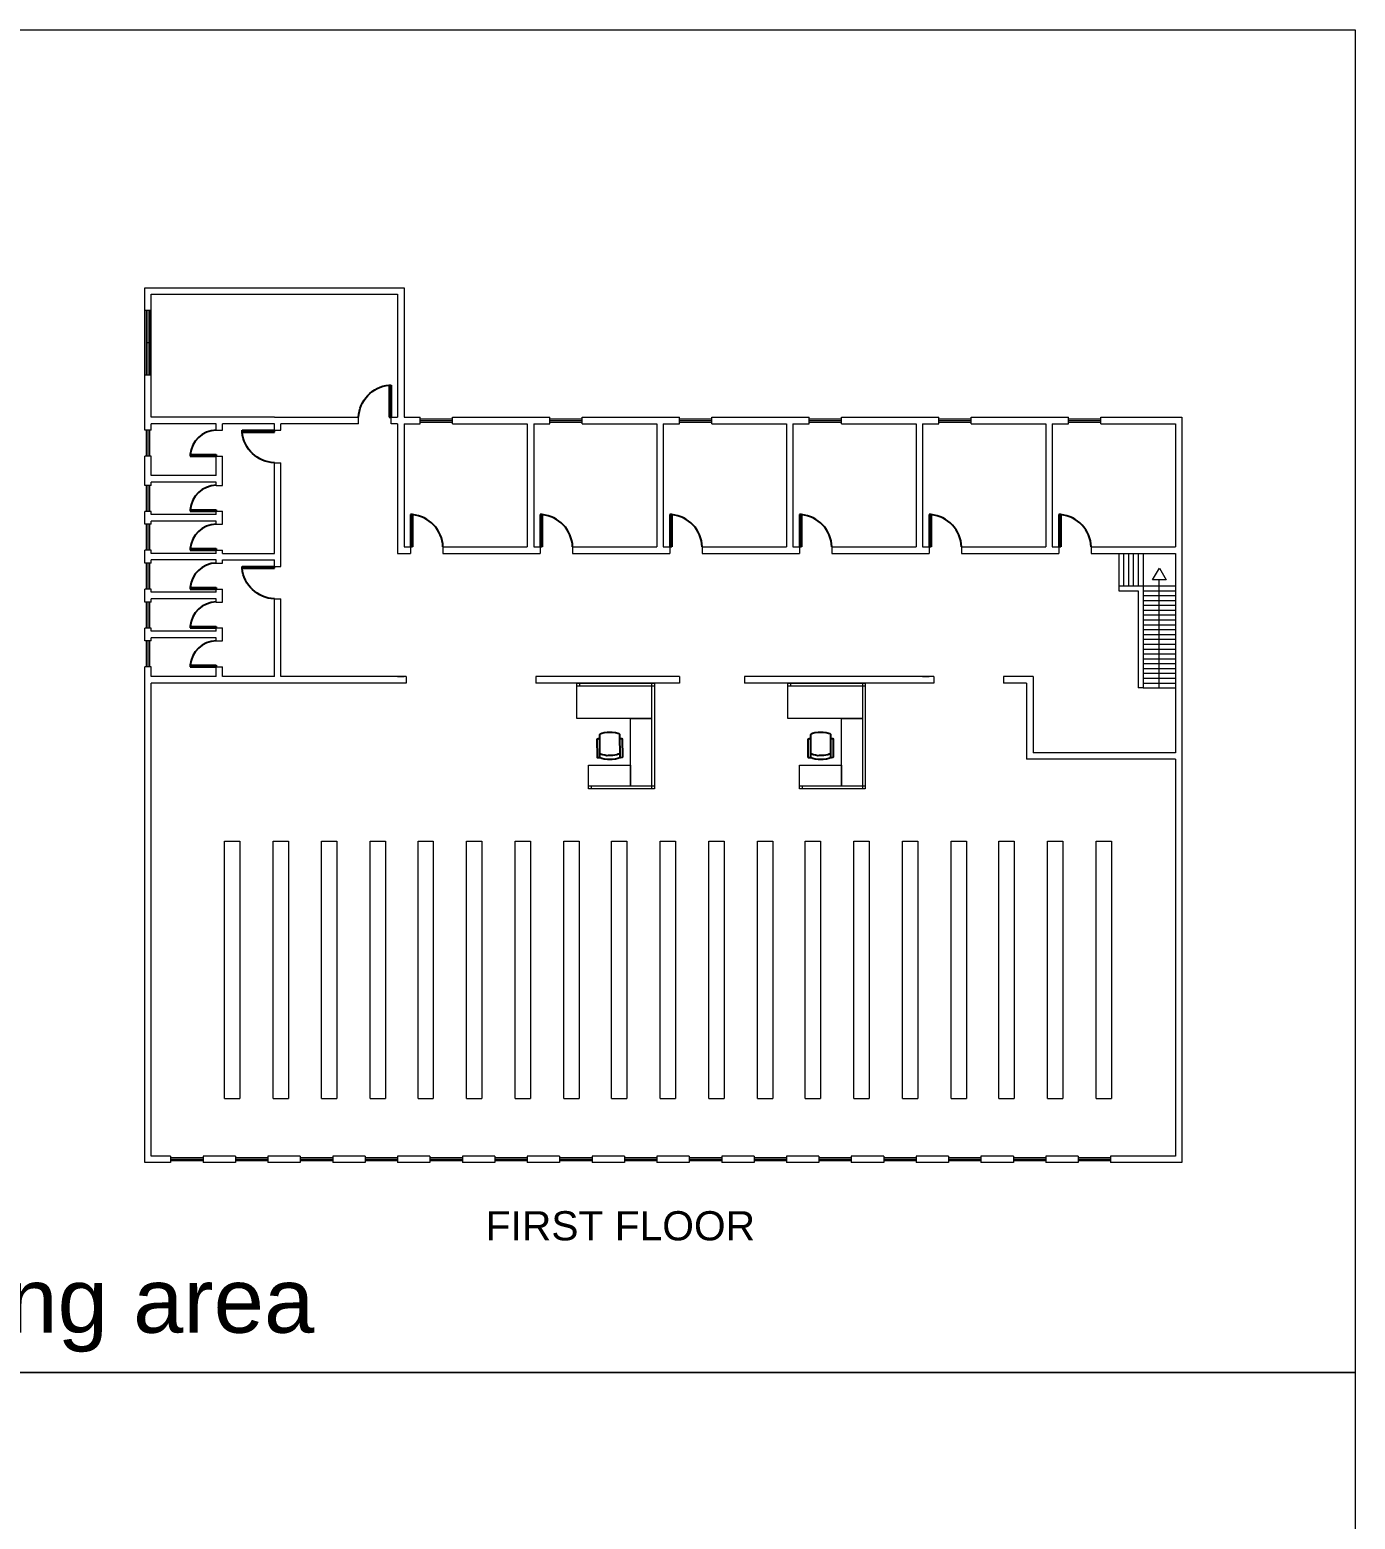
# Model space of a CAD drawing. Header units: inches. Extents: x 17 to 458, y 103 to 566.
# Drawn here: x 57.64 to 98.53, y 389.32 to 435.28 of the extents above; entities that cross this region are included whole.
import ezdxf

# ---------------------------------------------------------------- set-up
doc = ezdxf.new("R2010")
doc.units = ezdxf.units.IN
doc.header["$MEASUREMENT"] = 0
doc.layers.add('FUR', color=6, linetype='Continuous')
doc.styles.get("Standard").update_dxf_attribs({"font": 'arial.ttf'})

# ---------------------------------------------------------------- blocks, each defined once
blk = doc.blocks.new('DESK4')
at = {"color": 0}
for p, q in [((0, 1), (-0.06, 1)), ((0, 0), (-0.06, 0))]:
    blk.add_line(p, q, dxfattribs=at)
blk.add_lwpolyline([(-0.06, 1), (-0.06, 0)], dxfattribs=at)
blk.add_lwpolyline([(0.945, 0, 0.376459), (0, 1), (0, 0)], format="xyb", dxfattribs=at)
blk = doc.blocks.new('CH6')
for points in [[(-252, 531), (-264, 534), (-299, 531), (-305, 522), (-302, 147), (-290, 137), (-274, 134), (-256, 138), (-246, 147)], [(189, 525), (176, 540), (142, 552), (92, 565), (23, 570), (-30, 573), (-30, 573), (-30, 573), (-83, 570), (-152, 563), (-202, 550), (-236, 538), (-249, 522), (-252, 531)], [(-249, 522), (-246, 47), (-233, 31), (-199, 19), (-148, 7), (-80, 1), (-27, -2), (27, 2), (95, 8), (145, 21), (179, 34), (192, 50), (189, 525)], [(-248, 475), (-239, 469), (-229, 466), (-217, 466), (-208, 469), (-183, 479), (-139, 488), (-95, 498), (-64, 498), (-30, 498), (5, 498), (36, 499), (80, 490), (124, 480), (149, 471), (158, 468), (171, 468), (180, 471), (189, 478)], [(191, 150), (201, 140), (219, 137), (235, 141), (248, 150), (245, 525), (239, 534), (205, 537), (192, 534), (189, 525)]]:
    blk.add_lwpolyline(points)

msp = doc.modelspace()

# ---------------------------------------------------------------- linework, layer by layer
at = {"lineweight": 0}
for p, q in [((61.18805, 427.32462), (65.18805, 427.32462)), ((61.18805, 423.32462), (61.18805, 427.32462)), ((61.38805, 423.32462), (61.38805, 427.12462)), ((61.38805, 427.12462), (68.98805, 427.12462)), ((65.18805, 427.32462), (69.18805, 427.32462)), ((68.98805, 427.12462), (68.98805, 423.32462)), ((69.18805, 427.32462), (69.18805, 423.32462)), ((61.38805, 426.62462), (61.18805, 426.62462)), ((61.23805, 426.62462), (61.23805, 424.62462)), ((61.28805, 426.62462), (61.28805, 424.62462)), ((61.33805, 426.62462), (61.33805, 424.62462)), ((61.33805, 425.62462), (61.23805, 425.62462)), ((61.38805, 424.62462), (61.18805, 424.62462)), ((61.18805, 422.92856), (61.18805, 423.32462)), ((61.38805, 422.92856), (61.18805, 422.92856)), ((61.23805, 422.92856), (61.23805, 422.12462)), ((61.28805, 422.92856), (61.28805, 422.12462)), ((61.33805, 422.92856), (61.33805, 422.12462)), ((65.18805, 423.32462), (61.38805, 423.32462)), ((61.38805, 422.92856), (61.38805, 423.12462)), ((63.38805, 423.12462), (61.38805, 423.12462)), ((63.38805, 422.92462), (63.38805, 423.12462)), ((63.38805, 422.92462), (63.38805, 423.12462)), ((63.38805, 422.92462), (63.58805, 422.92462)), ((63.58805, 422.92462), (63.58805, 423.12462)), ((65.18805, 423.12462), (63.58805, 423.12462)), ((63.58805, 422.92462), (63.58805, 423.12462)), ((65.18805, 423.32462), (66.59848, 423.32462)), ((65.18805, 422.86486), (65.18805, 423.12462)), ((65.18805, 422.92462), (65.38805, 422.92462)), ((67.78805, 423.12462), (65.38805, 423.12462)), ((65.38805, 422.92462), (65.38805, 423.12462)), ((66.59848, 423.32462), (67.78805, 423.32462)), ((67.78805, 423.12462), (67.78805, 423.32462)), ((68.78805, 423.32462), (68.98805, 423.32462)), ((68.78805, 423.12462), (68.78805, 423.32462)), ((68.98805, 423.12462), (68.78805, 423.12462)), ((68.98805, 423.12462), (68.98805, 419.12462)), ((69.18805, 423.32462), (69.68805, 423.32462)), ((69.18805, 423.12462), (69.68805, 423.12462)), ((69.18805, 423.12462), (69.18805, 419.32462)), ((69.68805, 423.12462), (69.68805, 423.32462)), ((69.68805, 423.27462), (70.68805, 423.27462)), ((69.68805, 423.22462), (70.68805, 423.22462)), ((69.68805, 423.17462), (70.68805, 423.17462)), ((70.68805, 423.32462), (73.18805, 423.32462)), ((70.68805, 423.12462), (70.68805, 423.32462)), ((70.68805, 423.12462), (72.98805, 423.12462)), ((72.98805, 423.12462), (72.98805, 419.32462)), ((73.18805, 423.32462), (73.68805, 423.32462)), ((73.18805, 423.12462), (73.68805, 423.12462)), ((73.18805, 423.12462), (73.18805, 419.32462)), ((73.68805, 423.12462), (73.68805, 423.32462)), ((73.68805, 423.27462), (74.68805, 423.27462)), ((73.68805, 423.22462), (74.68805, 423.22462)), ((73.68805, 423.17462), (74.68805, 423.17462)), ((74.68805, 423.32462), (77.18805, 423.32462)), ((74.68805, 423.12462), (74.68805, 423.32462)), ((74.68805, 423.12462), (76.98805, 423.12462)), ((76.98805, 423.12462), (76.98805, 419.32462)), ((77.18805, 423.32462), (77.68805, 423.32462)), ((77.18805, 423.12462), (77.68805, 423.12462)), ((77.18805, 423.12462), (77.18805, 419.32462)), ((77.68805, 423.12462), (77.68805, 423.32462)), ((77.68805, 423.27462), (78.68805, 423.27462)), ((77.68805, 423.22462), (78.68805, 423.22462)), ((77.68805, 423.17462), (78.68805, 423.17462)), ((78.68805, 423.32462), (81.18805, 423.32462)), ((78.68805, 423.12462), (78.68805, 423.32462)), ((78.68805, 423.12462), (80.98805, 423.12462)), ((80.98805, 423.12462), (80.98805, 419.32462)), ((81.18805, 423.32462), (81.68805, 423.32462)), ((81.18805, 423.12462), (81.68805, 423.12462)), ((81.18805, 423.12462), (81.18805, 419.32462)), ((81.68805, 423.12462), (81.68805, 423.32462)), ((81.68805, 423.27462), (82.68805, 423.27462)), ((81.68805, 423.22462), (82.68805, 423.22462)), ((81.68805, 423.17462), (82.68805, 423.17462)), ((82.68805, 423.32462), (85.18805, 423.32462)), ((82.68805, 423.12462), (82.68805, 423.32462)), ((82.68805, 423.12462), (84.98805, 423.12462)), ((84.98805, 423.12462), (84.98805, 419.32462)), ((85.18805, 423.32462), (85.68805, 423.32462)), ((85.18805, 423.12462), (85.68805, 423.12462)), ((85.18805, 423.12462), (85.18805, 419.32462)), ((85.68805, 423.12462), (85.68805, 423.32462)), ((85.68805, 423.27462), (86.68805, 423.27462)), ((85.68805, 423.22462), (86.68805, 423.22462)), ((85.68805, 423.17462), (86.68805, 423.17462)), ((86.68805, 423.32462), (89.18805, 423.32462)), ((86.68805, 423.12462), (86.68805, 423.32462)), ((86.68805, 423.12462), (88.98805, 423.12462)), ((88.98805, 423.12462), (88.98805, 419.32462)), ((89.18805, 423.32462), (89.68805, 423.32462)), ((89.18805, 423.12462), (89.68805, 423.12462)), ((89.18805, 423.12462), (89.18805, 419.32462)), ((89.68805, 423.12462), (89.68805, 423.32462)), ((89.68805, 423.27462), (90.68805, 423.27462)), ((89.68805, 423.22462), (90.68805, 423.22462)), ((89.68805, 423.17462), (90.68805, 423.17462)), ((90.68805, 423.32462), (93.18805, 423.32462)), ((90.68805, 423.12462), (90.68805, 423.32462)), ((90.68805, 423.12462), (92.98805, 423.12462)), ((92.98805, 423.12462), (92.98805, 419.32462)), ((93.18805, 423.32462), (93.18805, 419.32462)), ((61.18805, 421.22416), (61.18805, 422.12462)), ((61.38805, 422.12462), (61.18805, 422.12462)), ((61.38805, 421.52462), (61.38805, 422.12462)), ((63.38805, 422.12462), (62.58805, 422.12462)), ((63.38805, 421.52462), (63.38805, 422.17262)), ((63.38805, 421.52462), (63.38805, 422.12462)), ((63.38805, 422.12462), (63.58805, 422.12462)), ((63.58805, 421.22462), (63.58805, 422.12462)), ((63.58805, 421.22462), (63.58805, 422.12462)), ((63.38805, 421.52462), (61.38805, 421.52462)), ((65.18805, 419.12462), (65.18805, 421.92462)), ((65.18805, 421.92462), (65.38805, 421.92462)), ((65.38805, 418.72462), (65.38805, 421.92462)), ((61.38805, 421.22416), (61.18805, 421.22416)), ((61.23805, 421.22416), (61.23805, 420.42022)), ((61.28805, 421.22416), (61.28805, 420.42022)), ((61.33805, 421.22416), (61.33805, 420.42022)), ((61.38805, 421.22416), (61.38805, 421.32462)), ((63.38805, 421.32462), (61.38805, 421.32462)), ((63.38805, 421.22462), (63.38805, 421.32462)), ((63.38805, 421.22462), (63.38805, 421.32462)), ((63.38805, 421.22462), (63.58805, 421.22462)), ((61.18805, 420.02416), (61.18805, 420.42022)), ((61.38805, 420.42022), (61.18805, 420.42022)), ((61.38805, 420.32462), (61.38805, 420.42022)), ((63.38805, 420.32462), (61.38805, 420.32462)), ((61.38805, 420.02416), (61.38805, 420.12462)), ((63.38805, 420.12462), (61.38805, 420.12462)), ((63.38805, 420.32462), (63.38805, 420.47262)), ((63.38805, 420.32462), (63.38805, 420.42462)), ((63.38805, 420.42462), (63.58805, 420.42462)), ((63.38805, 420.02462), (63.38805, 420.12462)), ((63.38805, 420.02462), (63.38805, 420.12462)), ((63.58805, 420.02462), (63.58805, 420.42462)), ((63.58805, 420.02462), (63.58805, 420.42462)), ((61.38805, 420.02416), (61.18805, 420.02416)), ((61.23805, 420.02416), (61.23805, 419.22022)), ((61.28805, 420.02416), (61.28805, 419.22022)), ((61.33805, 420.02416), (61.33805, 419.22022)), ((63.38805, 420.02462), (63.58805, 420.02462)), ((61.18805, 418.82416), (61.18805, 419.22022)), ((61.38805, 419.22022), (61.18805, 419.22022)), ((61.38805, 419.12462), (61.38805, 419.22022)), ((63.38805, 419.12462), (63.38805, 419.27262)), ((63.38805, 419.12462), (63.38805, 419.22462)), ((63.38805, 419.22462), (63.58805, 419.22462)), ((63.58805, 419.12462), (63.58805, 419.22462)), ((63.58805, 419.12462), (63.58805, 419.22462)), ((69.18805, 419.32462), (69.44781, 419.32462)), ((69.18805, 419.32462), (69.38805, 419.32462)), ((69.38805, 419.32462), (69.38805, 419.12462)), ((70.38805, 419.32462), (72.98805, 419.32462)), ((70.38896, 419.32462), (72.98805, 419.32462)), ((70.38896, 419.32462), (70.38896, 419.12462)), ((73.18805, 419.32462), (73.44781, 419.32462)), ((73.18805, 419.32462), (73.38805, 419.32462)), ((73.38805, 419.32462), (73.38805, 419.12462)), ((74.38805, 419.32462), (76.98805, 419.32462)), ((74.38805, 419.32462), (76.98805, 419.32462)), ((74.38805, 419.32462), (74.38805, 419.12462)), ((77.18805, 419.32462), (77.44781, 419.32462)), ((77.18805, 419.32462), (77.38805, 419.32462)), ((77.38805, 419.32462), (77.38805, 419.12462)), ((78.38805, 419.32462), (80.98805, 419.32462)), ((78.38896, 419.32462), (80.98805, 419.32462)), ((78.38896, 419.32462), (78.38896, 419.12462)), ((81.18805, 419.32462), (81.44781, 419.32462)), ((81.18805, 419.32462), (81.38805, 419.32462)), ((81.38805, 419.32462), (81.38805, 419.12462)), ((82.38805, 419.32462), (84.98805, 419.32462)), ((82.38805, 419.32462), (84.98805, 419.32462)), ((82.38805, 419.32462), (82.38805, 419.12462)), ((85.18805, 419.32462), (85.44781, 419.32462)), ((85.18805, 419.32462), (85.38805, 419.32462)), ((85.38805, 419.32462), (85.38805, 419.12462)), ((86.38805, 419.32462), (88.98805, 419.32462)), ((86.38896, 419.32462), (88.98805, 419.32462)), ((86.38896, 419.32462), (86.38896, 419.12462)), ((89.18805, 419.32462), (89.44781, 419.32462)), ((89.18805, 419.32462), (89.38805, 419.32462)), ((89.38805, 419.32462), (89.38805, 419.12462)), ((90.38896, 419.32462), (92.98805, 419.32462)), ((90.38896, 419.32462), (90.38896, 419.12462)), ((93.18805, 419.32462), (93.18805, 415.32462)), ((61.38805, 418.82416), (61.18805, 418.82416)), ((61.23805, 418.82416), (61.23805, 418.02022)), ((61.28805, 418.82416), (61.28805, 418.02022)), ((61.33805, 418.82416), (61.33805, 418.02022)), ((63.38805, 419.12462), (61.38805, 419.12462)), ((61.38805, 418.82416), (61.38805, 418.92462)), ((63.38805, 418.92462), (61.38805, 418.92462)), ((63.38805, 418.82462), (63.38805, 418.92462)), ((63.38805, 418.82462), (63.38805, 418.92462)), ((63.38805, 418.82462), (63.58805, 418.82462)), ((63.58805, 419.12462), (65.18805, 419.12462)), ((63.58805, 418.82462), (63.58805, 418.92462)), ((63.58805, 418.92462), (65.18805, 418.92462)), ((63.58805, 418.82462), (63.58805, 418.92462)), ((65.18805, 418.66486), (65.18805, 418.92462)), ((68.98805, 419.12462), (69.38805, 419.12462)), ((70.38896, 419.12462), (73.38805, 419.12462)), ((74.38805, 419.12462), (77.38805, 419.12462)), ((78.38896, 419.12462), (81.38805, 419.12462)), ((82.38805, 419.12462), (85.38805, 419.12462)), ((86.38896, 419.12462), (89.38805, 419.12462)), ((90.38896, 419.12462), (92.98805, 419.12462)), ((91.23805, 419.12462), (91.23805, 418.12462)), ((91.38805, 419.12462), (91.38805, 418.12462)), ((91.53805, 419.12462), (91.53805, 418.12462)), ((91.68805, 419.12462), (91.68805, 418.12462)), ((91.83805, 419.12462), (91.83805, 418.12462)), ((91.83805, 419.12462), (91.83805, 418.12462)), ((91.98805, 419.12462), (91.98805, 414.97462)), ((92.98805, 419.12462), (92.98805, 415.32462)), ((65.18805, 418.72462), (65.38805, 418.72462)), ((61.18805, 417.62416), (61.18805, 418.02022)), ((61.38805, 418.02022), (61.18805, 418.02022)), ((61.38805, 417.92462), (61.38805, 418.02022)), ((63.38805, 417.92462), (61.38805, 417.92462)), ((63.38805, 417.92462), (63.38805, 418.07262)), ((63.38805, 417.92462), (63.38805, 418.02462)), ((63.38805, 418.02462), (63.58805, 418.02462)), ((63.58805, 417.62462), (63.58805, 418.02462)), ((63.58805, 417.62462), (63.58805, 418.02462)), ((91.23805, 418.12462), (92.98805, 418.12462)), ((91.23805, 418.12462), (91.23805, 417.97462)), ((91.23805, 417.97462), (91.83805, 417.97462)), ((91.83805, 417.97462), (91.83805, 414.97462)), ((91.98805, 417.97462), (92.98805, 417.97462)), ((91.98805, 417.97462), (92.98805, 417.97462)), ((91.98805, 417.82462), (92.98805, 417.82462)), ((61.38805, 417.62416), (61.18805, 417.62416)), ((61.23805, 417.62416), (61.23805, 416.82022)), ((61.28805, 417.62416), (61.28805, 416.82022)), ((61.33805, 417.62416), (61.33805, 416.82022)), ((61.38805, 417.62416), (61.38805, 417.72462)), ((63.38805, 417.72462), (61.38805, 417.72462)), ((63.38805, 417.62462), (63.38805, 417.72462)), ((63.38805, 417.62462), (63.38805, 417.72462)), ((63.38805, 417.62462), (63.58805, 417.62462)), ((65.18805, 415.32462), (65.18805, 417.72462)), ((65.18805, 417.72462), (65.38805, 417.72462)), ((65.38805, 415.32462), (65.38805, 417.72462)), ((91.98805, 417.67462), (92.98805, 417.67462)), ((91.98805, 417.52462), (92.98805, 417.52462)), ((91.98805, 417.37462), (92.98805, 417.37462)), ((91.98805, 417.22462), (92.98805, 417.22462)), ((91.98805, 417.07462), (92.98805, 417.07462)), ((91.98805, 416.92462), (92.98805, 416.92462)), ((61.18805, 416.42416), (61.18805, 416.82022)), ((61.38805, 416.82022), (61.18805, 416.82022)), ((61.38805, 416.72462), (61.38805, 416.82022)), ((63.38805, 416.72462), (61.38805, 416.72462)), ((61.38805, 416.42416), (61.38805, 416.52462)), ((63.38805, 416.52462), (61.38805, 416.52462)), ((63.38805, 416.72462), (63.38805, 416.87262)), ((63.38805, 416.72462), (63.38805, 416.82462)), ((63.38805, 416.82462), (63.58805, 416.82462)), ((63.38805, 416.42462), (63.38805, 416.52462)), ((63.38805, 416.42462), (63.38805, 416.52462)), ((63.58805, 416.42462), (63.58805, 416.82462)), ((63.58805, 416.42462), (63.58805, 416.82462)), ((91.98805, 416.77462), (92.98805, 416.77462)), ((91.98805, 416.62462), (92.98805, 416.62462)), ((91.98805, 416.47462), (92.98805, 416.47462)), ((61.38805, 416.42416), (61.18805, 416.42416)), ((61.23805, 416.42416), (61.23805, 415.62022)), ((61.28805, 416.42416), (61.28805, 415.62022)), ((61.33805, 416.42416), (61.33805, 415.62022)), ((63.38805, 416.42462), (63.58805, 416.42462)), ((91.98805, 416.32462), (92.98805, 416.32462)), ((91.98805, 416.17462), (92.98805, 416.17462)), ((91.98805, 416.02462), (92.98805, 416.02462)), ((61.18805, 415.32462), (61.18805, 415.62022)), ((61.38805, 415.62022), (61.18805, 415.62022)), ((61.38805, 415.32462), (61.38805, 415.62022)), ((63.38805, 415.32462), (63.38805, 415.67262)), ((63.38805, 415.32462), (63.38805, 415.62462)), ((63.38805, 415.62462), (63.58805, 415.62462)), ((63.58805, 415.32462), (63.58805, 415.62462)), ((63.58805, 415.32462), (63.58805, 415.62462)), ((91.98805, 415.87462), (92.98805, 415.87462)), ((91.98805, 415.72462), (92.98805, 415.72462)), ((91.98805, 415.57462), (92.98805, 415.57462)), ((61.18805, 400.32462), (61.18805, 415.32462)), ((63.38805, 415.32462), (61.38805, 415.32462)), ((61.38805, 400.52462), (61.38805, 415.12462)), ((69.25881, 415.12462), (61.38805, 415.12462)), ((65.18805, 415.32462), (63.58805, 415.32462)), ((69.25881, 415.32462), (65.38805, 415.32462)), ((77.6886, 415.32462), (73.25881, 415.32462)), ((77.6886, 415.12462), (73.25881, 415.12462)), ((85.53301, 415.32462), (79.6886, 415.32462)), ((85.53301, 415.12462), (79.6886, 415.12462)), ((88.59699, 415.32462), (87.68511, 415.32462)), ((87.68511, 415.32462), (87.68511, 415.12462)), ((88.39699, 415.12462), (87.68511, 415.12462)), ((88.39699, 415.12462), (88.39699, 412.77462)), ((88.59699, 415.32462), (88.59699, 415.12462)), ((88.59699, 415.32462), (88.59699, 412.97462)), ((91.98805, 415.42462), (92.98805, 415.42462)), ((91.98805, 415.27462), (92.98805, 415.27462)), ((91.98805, 415.12462), (92.98805, 415.12462)), ((92.98805, 415.32462), (92.98805, 412.97462)), ((93.18805, 415.32462), (93.18805, 400.32462)), ((91.98805, 414.97462), (91.83805, 414.97462)), ((91.98805, 414.97462), (92.98805, 414.97462)), ((92.98805, 412.77462), (88.39699, 412.77462)), ((92.98805, 412.97462), (88.59699, 412.97462)), ((92.98805, 412.77462), (92.98805, 400.52462)), ((61.98805, 400.52462), (61.38805, 400.52462)), ((61.98805, 400.52462), (61.38805, 400.52462)), ((61.98805, 400.52462), (61.98805, 400.32462)), ((62.98805, 400.47462), (61.98805, 400.47462)), ((62.98805, 400.42462), (61.98805, 400.42462)), ((62.98805, 400.37462), (61.98805, 400.37462)), ((63.98805, 400.52462), (62.98805, 400.52462)), ((63.98805, 400.52462), (62.98805, 400.52462)), ((62.98805, 400.52462), (62.98805, 400.32462)), ((63.98805, 400.52462), (63.98805, 400.32462)), ((64.98805, 400.47462), (63.98805, 400.47462)), ((64.98805, 400.42462), (63.98805, 400.42462)), ((64.98805, 400.37462), (63.98805, 400.37462)), ((65.98805, 400.52462), (64.98805, 400.52462)), ((65.98805, 400.52462), (64.98805, 400.52462)), ((64.98805, 400.52462), (64.98805, 400.32462)), ((65.98805, 400.52462), (65.98805, 400.32462)), ((66.98805, 400.47462), (65.98805, 400.47462)), ((66.98805, 400.42462), (65.98805, 400.42462)), ((66.98805, 400.37462), (65.98805, 400.37462)), ((67.98805, 400.52462), (66.98805, 400.52462)), ((67.98805, 400.52462), (66.98805, 400.52462)), ((66.98805, 400.52462), (66.98805, 400.32462)), ((67.98805, 400.52462), (67.98805, 400.32462)), ((68.98805, 400.47462), (67.98805, 400.47462)), ((68.98805, 400.42462), (67.98805, 400.42462)), ((68.98805, 400.37462), (67.98805, 400.37462)), ((69.98805, 400.52462), (68.98805, 400.52462)), ((69.98805, 400.52462), (68.98805, 400.52462)), ((68.98805, 400.52462), (68.98805, 400.32462)), ((69.98805, 400.52462), (69.98805, 400.32462)), ((70.98805, 400.47462), (69.98805, 400.47462)), ((70.98805, 400.42462), (69.98805, 400.42462)), ((70.98805, 400.37462), (69.98805, 400.37462)), ((71.98805, 400.52462), (70.98805, 400.52462)), ((71.98805, 400.52462), (70.98805, 400.52462)), ((70.98805, 400.52462), (70.98805, 400.32462)), ((71.98805, 400.52462), (71.98805, 400.32462)), ((72.98805, 400.47462), (71.98805, 400.47462)), ((72.98805, 400.42462), (71.98805, 400.42462)), ((72.98805, 400.37462), (71.98805, 400.37462)), ((73.98805, 400.52462), (72.98805, 400.52462)), ((73.98805, 400.52462), (72.98805, 400.52462)), ((72.98805, 400.52462), (72.98805, 400.32462)), ((73.98805, 400.52462), (73.98805, 400.32462)), ((74.98805, 400.47462), (73.98805, 400.47462)), ((74.98805, 400.42462), (73.98805, 400.42462)), ((74.98805, 400.37462), (73.98805, 400.37462)), ((75.98805, 400.52462), (74.98805, 400.52462)), ((75.98805, 400.52462), (74.98805, 400.52462)), ((74.98805, 400.52462), (74.98805, 400.32462)), ((75.98805, 400.52462), (75.98805, 400.32462)), ((76.98805, 400.47462), (75.98805, 400.47462)), ((76.98805, 400.42462), (75.98805, 400.42462)), ((76.98805, 400.37462), (75.98805, 400.37462)), ((77.98805, 400.52462), (76.98805, 400.52462)), ((77.98805, 400.52462), (76.98805, 400.52462)), ((76.98805, 400.52462), (76.98805, 400.32462)), ((77.98805, 400.52462), (77.98805, 400.32462)), ((78.98805, 400.47462), (77.98805, 400.47462)), ((78.98805, 400.42462), (77.98805, 400.42462)), ((78.98805, 400.37462), (77.98805, 400.37462)), ((79.98805, 400.52462), (78.98805, 400.52462)), ((79.98805, 400.52462), (78.98805, 400.52462)), ((78.98805, 400.52462), (78.98805, 400.32462)), ((79.98805, 400.52462), (79.98805, 400.32462)), ((80.98805, 400.47462), (79.98805, 400.47462)), ((80.98805, 400.42462), (79.98805, 400.42462)), ((80.98805, 400.37462), (79.98805, 400.37462)), ((81.98805, 400.52462), (80.98805, 400.52462)), ((81.98805, 400.52462), (80.98805, 400.52462)), ((80.98805, 400.52462), (80.98805, 400.32462)), ((81.98805, 400.52462), (81.98805, 400.32462)), ((82.98805, 400.47462), (81.98805, 400.47462)), ((82.98805, 400.42462), (81.98805, 400.42462)), ((82.98805, 400.37462), (81.98805, 400.37462)), ((83.98805, 400.52462), (82.98805, 400.52462)), ((83.98805, 400.52462), (82.98805, 400.52462)), ((82.98805, 400.52462), (82.98805, 400.32462)), ((83.98805, 400.52462), (83.98805, 400.32462)), ((84.98805, 400.47462), (83.98805, 400.47462)), ((84.98805, 400.42462), (83.98805, 400.42462)), ((84.98805, 400.37462), (83.98805, 400.37462)), ((85.98805, 400.52462), (84.98805, 400.52462)), ((85.98805, 400.52462), (84.98805, 400.52462)), ((84.98805, 400.52462), (84.98805, 400.32462)), ((85.98805, 400.52462), (85.98805, 400.32462)), ((86.98805, 400.47462), (85.98805, 400.47462)), ((86.98805, 400.42462), (85.98805, 400.42462)), ((86.98805, 400.37462), (85.98805, 400.37462)), ((87.98805, 400.52462), (86.98805, 400.52462)), ((87.98805, 400.52462), (86.98805, 400.52462)), ((86.98805, 400.52462), (86.98805, 400.32462)), ((87.98805, 400.52462), (87.98805, 400.32462)), ((88.98805, 400.47462), (87.98805, 400.47462)), ((88.98805, 400.42462), (87.98805, 400.42462)), ((88.98805, 400.37462), (87.98805, 400.37462)), ((89.98805, 400.52462), (88.98805, 400.52462)), ((89.98805, 400.52462), (88.98805, 400.52462)), ((88.98805, 400.52462), (88.98805, 400.32462)), ((89.98805, 400.52462), (89.98805, 400.32462)), ((90.98805, 400.47462), (89.98805, 400.47462)), ((90.98805, 400.42462), (89.98805, 400.42462)), ((90.98805, 400.37462), (89.98805, 400.37462)), ((92.98805, 400.52462), (90.98805, 400.52462)), ((92.98805, 400.52462), (90.98805, 400.52462)), ((90.98805, 400.52462), (90.98805, 400.32462)), ((61.98805, 400.32462), (61.18805, 400.32462)), ((61.98805, 400.32462), (61.18805, 400.32462)), ((63.98805, 400.32462), (62.98805, 400.32462)), ((63.98805, 400.32462), (62.98805, 400.32462)), ((65.98805, 400.32462), (64.98805, 400.32462)), ((65.98805, 400.32462), (64.98805, 400.32462)), ((67.98805, 400.32462), (66.98805, 400.32462)), ((67.98805, 400.32462), (66.98805, 400.32462)), ((69.98805, 400.32462), (68.98805, 400.32462)), ((69.98805, 400.32462), (68.98805, 400.32462)), ((71.98805, 400.32462), (70.98805, 400.32462)), ((71.98805, 400.32462), (70.98805, 400.32462)), ((73.98805, 400.32462), (72.98805, 400.32462)), ((73.98805, 400.32462), (72.98805, 400.32462)), ((75.98805, 400.32462), (74.98805, 400.32462)), ((75.98805, 400.32462), (74.98805, 400.32462)), ((77.98805, 400.32462), (76.98805, 400.32462)), ((77.98805, 400.32462), (76.98805, 400.32462)), ((79.98805, 400.32462), (78.98805, 400.32462)), ((79.98805, 400.32462), (78.98805, 400.32462)), ((81.98805, 400.32462), (80.98805, 400.32462)), ((81.98805, 400.32462), (80.98805, 400.32462)), ((83.98805, 400.32462), (82.98805, 400.32462)), ((83.98805, 400.32462), (82.98805, 400.32462)), ((85.98805, 400.32462), (84.98805, 400.32462)), ((85.98805, 400.32462), (84.98805, 400.32462)), ((87.98805, 400.32462), (86.98805, 400.32462)), ((87.98805, 400.32462), (86.98805, 400.32462)), ((89.98805, 400.32462), (88.98805, 400.32462)), ((89.98805, 400.32462), (88.98805, 400.32462)), ((93.18805, 400.32462), (90.98805, 400.32462)), ((93.18805, 400.32462), (90.98805, 400.32462))]:
    msp.add_line(p, q, dxfattribs=at)
at = {"color": 2, "lineweight": 0}
msp.add_line((92.48805, 414.97462), (92.48805, 418.31281), dxfattribs=at)
at = {"color": 6, "lineweight": 0}
for p, q in [((68.98805, 415.32462), (69.18805, 415.32462)), ((69.25881, 415.32462), (69.25881, 415.12462)), ((73.25881, 415.32462), (73.25881, 415.12462)), ((77.6886, 415.32462), (77.6886, 415.12462)), ((79.6886, 415.32462), (79.6886, 415.12462)), ((85.18805, 415.32462), (85.38805, 415.32462)), ((85.53301, 415.32462), (85.53301, 415.12462)), ((63.64719, 410.24881), (64.11967, 410.24881)), ((65.14719, 410.24881), (65.61967, 410.24881)), ((66.64719, 410.24881), (67.11967, 410.24881)), ((68.14719, 410.24881), (68.61967, 410.24881)), ((69.61967, 410.24881), (70.09215, 410.24881)), ((71.11967, 410.24881), (71.59215, 410.24881)), ((72.61967, 410.24881), (73.09215, 410.24881)), ((74.11967, 410.24881), (74.59215, 410.24881)), ((75.59215, 410.24881), (76.06463, 410.24881)), ((77.09215, 410.24881), (77.56463, 410.24881)), ((78.59215, 410.24881), (79.06463, 410.24881)), ((80.09215, 410.24881), (80.56463, 410.24881)), ((81.56463, 410.24881), (82.03711, 410.24881)), ((83.06463, 410.24881), (83.53711, 410.24881)), ((84.56463, 410.24881), (85.03711, 410.24881)), ((86.06463, 410.24881), (86.53711, 410.24881)), ((87.53711, 410.24881), (88.00959, 410.24881)), ((89.03711, 410.24881), (89.50959, 410.24881)), ((90.53711, 410.24881), (91.00959, 410.24881)), ((63.64719, 402.29953), (64.11967, 402.29953)), ((65.14719, 402.29953), (65.61967, 402.29953)), ((66.64719, 402.29953), (67.11967, 402.29953)), ((68.14719, 402.29953), (68.61967, 402.29953)), ((69.61967, 402.29953), (70.09215, 402.29953)), ((71.11967, 402.29953), (71.59215, 402.29953)), ((72.61967, 402.29953), (73.09215, 402.29953)), ((74.11967, 402.29953), (74.59215, 402.29953)), ((75.59215, 402.29953), (76.06463, 402.29953)), ((77.09215, 402.29953), (77.56463, 402.29953)), ((78.59215, 402.29953), (79.06463, 402.29953)), ((80.09215, 402.29953), (80.56463, 402.29953)), ((81.56463, 402.29953), (82.03711, 402.29953)), ((83.06463, 402.29953), (83.53711, 402.29953)), ((84.56463, 402.29953), (85.03711, 402.29953)), ((86.06463, 402.29953), (86.53711, 402.29953)), ((87.53711, 402.29953), (88.00959, 402.29953)), ((89.03711, 402.29953), (89.50959, 402.29953)), ((90.53711, 402.29953), (91.00959, 402.29953))]:
    msp.add_line(p, q, dxfattribs=at)
at = {"lineweight": 0}
for points in [[(16.75293, 435.28391), (98.53317, 435.28391), (98.53317, 393.84774), (16.75293, 393.84774)], [(16.75293, 393.84774), (98.53317, 393.84774), (98.53317, 352.41157), (16.75293, 352.41157)]]:
    msp.add_lwpolyline(points, close=True, dxfattribs=at)
at = {"color": 2, "lineweight": 0}
msp.add_lwpolyline([(92.28387, 418.31281), (92.49204, 418.67336), (92.7002, 418.31281)], close=True, dxfattribs=at)
at = {"lineweight": 0}
for points in [[(63.64719, 402.29953), (63.64719, 410.24881)], [(64.11967, 410.24881), (64.11967, 402.29953)], [(65.14719, 402.29953), (65.14719, 410.24881)], [(65.61967, 410.24881), (65.61967, 402.29953)], [(66.64719, 402.29953), (66.64719, 410.24881)], [(67.11967, 410.24881), (67.11967, 402.29953)], [(68.14719, 402.29953), (68.14719, 410.24881)], [(68.61967, 410.24881), (68.61967, 402.29953)], [(69.61967, 402.29953), (69.61967, 410.24881)], [(70.09215, 410.24881), (70.09215, 402.29953)], [(71.11967, 402.29953), (71.11967, 410.24881)], [(71.59215, 410.24881), (71.59215, 402.29953)], [(72.61967, 402.29953), (72.61967, 410.24881)], [(73.09215, 410.24881), (73.09215, 402.29953)], [(74.11967, 402.29953), (74.11967, 410.24881)], [(74.59215, 410.24881), (74.59215, 402.29953)], [(75.59215, 402.29953), (75.59215, 410.24881)], [(76.06463, 410.24881), (76.06463, 402.29953)], [(77.09215, 402.29953), (77.09215, 410.24881)], [(77.56463, 410.24881), (77.56463, 402.29953)], [(78.59215, 402.29953), (78.59215, 410.24881)], [(79.06463, 410.24881), (79.06463, 402.29953)], [(80.09215, 402.29953), (80.09215, 410.24881)], [(80.56463, 410.24881), (80.56463, 402.29953)], [(81.56463, 402.29953), (81.56463, 410.24881)], [(82.03711, 410.24881), (82.03711, 402.29953)], [(83.06463, 402.29953), (83.06463, 410.24881)], [(83.53711, 410.24881), (83.53711, 402.29953)], [(84.56463, 402.29953), (84.56463, 410.24881)], [(85.03711, 410.24881), (85.03711, 402.29953)], [(86.06463, 402.29953), (86.06463, 410.24881)], [(86.53711, 410.24881), (86.53711, 402.29953)], [(87.53711, 402.29953), (87.53711, 410.24881)], [(88.00959, 410.24881), (88.00959, 402.29953)], [(89.03711, 402.29953), (89.03711, 410.24881)], [(89.50959, 410.24881), (89.50959, 402.29953)], [(90.53711, 402.29953), (90.53711, 410.24881)], [(91.00959, 410.24881), (91.00959, 402.29953)]]:
    msp.add_lwpolyline(points, dxfattribs=at)
at = {"layer": 'FUR', "lineweight": 0}
for p, q in [((74.52405, 415.12462), (76.91195, 415.12462)), ((74.52405, 414.03137), (74.52405, 415.12462)), ((74.61036, 415.03831), (74.61036, 415.12462)), ((76.82564, 415.12462), (76.82564, 414.03137)), ((76.91195, 415.12462), (76.91195, 414.03137)), ((81.03131, 414.03137), (81.03131, 415.12462)), ((81.03131, 415.12462), (83.41921, 415.12462)), ((81.11762, 415.03831), (81.11762, 415.12462)), ((83.3329, 415.12462), (83.3329, 414.03137)), ((83.41921, 415.12462), (83.41921, 414.03137)), ((74.52405, 415.03831), (76.91195, 415.03831)), ((81.03131, 415.03831), (83.41921, 415.03831)), ((76.82564, 414.03137), (74.52405, 414.03137)), ((76.17832, 414.03137), (76.82564, 414.03137)), ((76.17832, 411.94556), (76.17832, 414.03137)), ((76.82564, 414.03137), (76.82564, 411.85925)), ((76.91195, 414.03137), (76.91195, 411.85925)), ((83.3329, 414.03137), (81.03131, 414.03137)), ((82.68558, 414.03137), (83.3329, 414.03137)), ((82.68558, 411.94556), (82.68558, 414.03137)), ((83.3329, 414.03137), (83.3329, 411.85925)), ((83.41921, 414.03137), (83.41921, 411.85925)), ((74.88367, 411.85925), (74.88367, 412.59288)), ((74.88367, 412.59288), (76.17832, 412.59288)), ((76.17832, 412.59288), (76.17832, 411.94556)), ((81.39094, 411.85925), (81.39094, 412.59288)), ((81.39094, 412.59288), (82.68558, 412.59288)), ((82.68558, 412.59288), (82.68558, 411.94556)), ((76.17832, 411.94556), (74.88367, 411.94556)), ((76.17832, 411.85925), (74.88367, 411.85925)), ((74.96998, 411.85925), (74.96998, 411.94556)), ((76.91195, 411.94556), (76.17832, 411.94556)), ((76.91195, 411.85925), (76.17832, 411.85925)), ((82.68558, 411.94556), (81.39094, 411.94556)), ((82.68558, 411.85925), (81.39094, 411.85925)), ((81.47725, 411.85925), (81.47725, 411.94556)), ((83.41921, 411.94556), (82.68558, 411.94556)), ((83.41921, 411.85925), (82.68558, 411.85925))]:
    msp.add_line(p, q, dxfattribs=at)

# ---------------------------------------------------------------- block references
at = {"layer": 'FUR', "color": 40, "lineweight": 0, "true_color": 0xf8d731, "yscale": 0.99599986897069, "zscale": 0.99599986897069}
for p, xscale in [((68.72829, 423.32462), -0.99599986897069), ((69.44781, 419.32462), 0.99599986897069), ((73.44781, 419.32462), 0.99599986897069), ((77.44781, 419.32462), 0.99599986897069), ((81.44781, 419.32462), 0.99599986897069), ((85.44781, 419.32462), 0.99599986897069), ((89.44781, 419.32462), 0.99599986897069)]:
    msp.add_blockref('DESK4', p, dxfattribs=dict(at, xscale=xscale))
at = {"layer": 'FUR', "color": 40, "lineweight": 0, "true_color": 0xf8d731, "rotation": 90}
for p, xscale, yscale, zscale in [((63.38805, 422.17262), 0.8, 0.8, 0.8), ((65.18805, 422.86486), -0.99599986897069, 0.99599986897069, 0.99599986897069), ((63.38805, 420.47262), 0.8, 0.8, 0.8), ((63.38805, 419.27262), 0.8, 0.8, 0.8), ((63.38805, 418.07262), 0.8, 0.8, 0.8), ((65.18805, 418.66486), -0.99599986897069, 0.99599986897069, 0.99599986897069), ((63.38805, 416.87262), 0.8, 0.8, 0.8), ((63.38805, 415.67262), 0.8, 0.8, 0.8)]:
    msp.add_blockref('DESK4', p, dxfattribs=dict(at, xscale=xscale, yscale=yscale, zscale=zscale))
at = {"layer": 'FUR', "lineweight": 0, "xscale": 0.001438491406617294, "yscale": 0.001438491406617294, "zscale": 0.001438491406617294, "rotation": 180}
for p in [(75.49503, 413.59962), (82.0023, 413.59962)]:
    msp.add_blockref('CH6', p, dxfattribs=at)

# ---------------------------------------------------------------- texts
at = {"lineweight": 0, "attachment_point": 1}
for s, width, insert, char_height in [('FIRST FLOOR', 10.9522853, (71.70718, 398.82575), 0.9), ('Shopping area', 19.5565234, (48.24858, 397.07425), 2)]:
    msp.add_mtext_dynamic_manual_height_columns(s, width=width, gutter_width=1, heights=[0], dxfattribs=dict(at, insert=insert, char_height=char_height))

doc.saveas('drawing.dxf')
